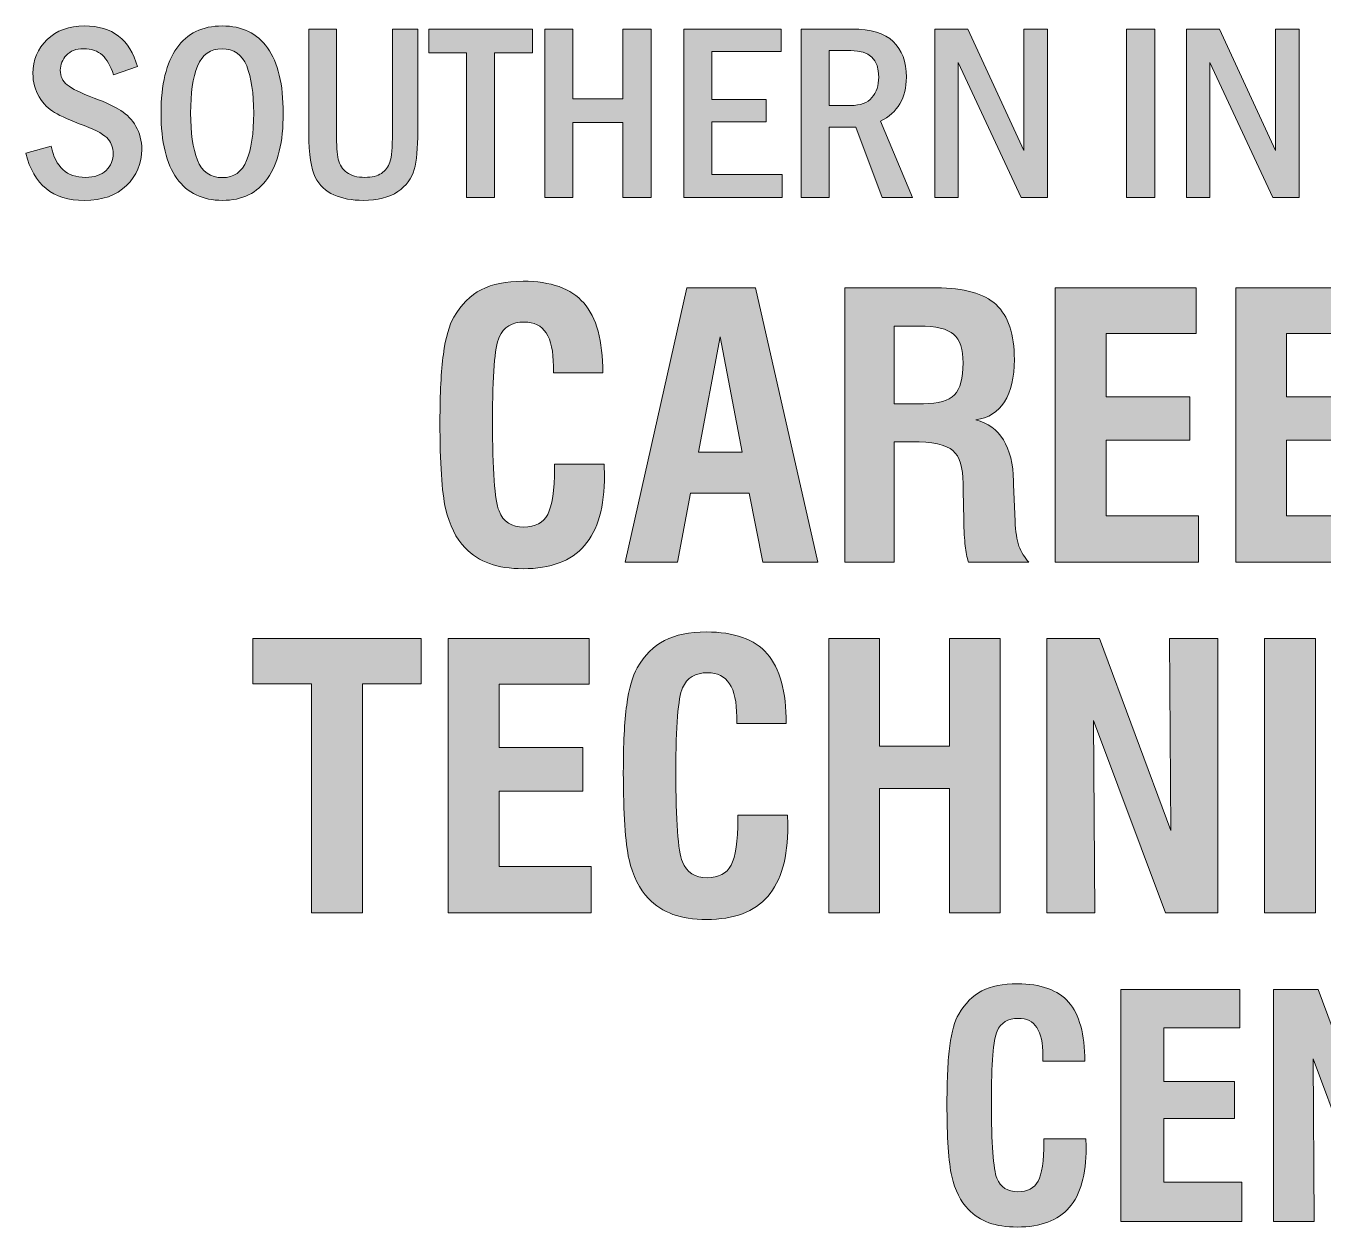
# Model space of a CAD drawing. Header units: inches. Extents: x 3.2 to 11.56, y 2.27 to 7.27.
# Drawn here: x 3.204 to 7.056, y 2.645 to 6.212 of the extents above; entities that cross this region are included whole.
import ezdxf

# ---------------------------------------------------------------- set-up
doc = ezdxf.new("R2010")
doc.units = ezdxf.units.IN
doc.header["$MEASUREMENT"] = 0
doc.layers.add('Layer 1', color=7, linetype='Continuous')

msp = doc.modelspace()

# ---------------------------------------------------------------- hatches: boundary and pattern name
at = {"layer": 'Layer 1', "true_color": 0x6f7e42}
h = msp.add_hatch(color=67, dxfattribs=at)
h.dxf.hatch_style = 2
edge = h.paths.add_edge_path()
edge.add_spline(control_points=[(3.5354, 6.0913), (3.5354, 6.0913), (3.464, 6.0668), (3.464, 6.0668), (3.4556, 6.0933), (3.4446, 6.1128), (3.4309, 6.1255), (3.4172, 6.1381), (3.3986, 6.1444), (3.3749, 6.1444), (3.3529, 6.1444), (3.336, 6.138), (3.324, 6.1251), (3.3121, 6.1123), (3.3061, 6.0975), (3.3061, 6.0809), (3.3061, 6.0625), (3.3128, 6.0479), (3.3262, 6.037), (3.3397, 6.0261), (3.3665, 6.0131), (3.4067, 5.9979), (3.441, 5.985), (3.4673, 5.9726), (3.4858, 5.9609), (3.5043, 5.9492), (3.5193, 5.9335), (3.5308, 5.9139), (3.5422, 5.8942), (3.548, 5.8714), (3.548, 5.8456), (3.548, 5.8036), (3.533, 5.7678), (3.503, 5.7383), (3.4731, 5.7087), (3.4311, 5.694), (3.3771, 5.694), (3.2839, 5.694), (3.2262, 5.7406), (3.204, 5.8339), (3.204, 5.8339), (3.2787, 5.8547), (3.2787, 5.8547), (3.2918, 5.7932), (3.3258, 5.7624), (3.3808, 5.7624), (3.4077, 5.7624), (3.4281, 5.7693), (3.442, 5.7831), (3.4559, 5.7969), (3.4629, 5.814), (3.4629, 5.8342), (3.4629, 5.8491), (3.4581, 5.8629), (3.4485, 5.8756), (3.4389, 5.8883), (3.4149, 5.9018), (3.3767, 5.9163), (3.3363, 5.9314), (3.3071, 5.9442), (3.2893, 5.9547), (3.2714, 5.9652), (3.2562, 5.9807), (3.2436, 6.0012), (3.231, 6.0217), (3.2247, 6.045), (3.2247, 6.0712), (3.2247, 6.1109), (3.2387, 6.1444), (3.2667, 6.1715), (3.2947, 6.1986), (3.3318, 6.2122), (3.3782, 6.2122), (3.4603, 6.2122), (3.5127, 6.1719), (3.5354, 6.0913)], knot_values=[0, 0, 0, 0, 1, 1, 1, 2, 2, 2, 3, 3, 3, 4, 4, 4, 5, 5, 5, 6, 6, 6, 7, 7, 7, 8, 8, 8, 9, 9, 9, 10, 10, 10, 11, 11, 11, 12, 12, 12, 13, 13, 13, 14, 14, 14, 15, 15, 15, 16, 16, 16, 17, 17, 17, 18, 18, 18, 19, 19, 19, 20, 20, 20, 21, 21, 21, 22, 22, 22, 23, 23, 23, 24, 24, 24, 25, 25, 25, 25], degree=3, periodic=0)
h = msp.add_hatch(color=67, dxfattribs=at)
h.dxf.hatch_style = 2
edge = h.paths.add_edge_path()
edge.add_spline(control_points=[(3.9681, 5.9532), (3.9681, 5.8678), (3.9527, 5.8032), (3.9219, 5.7595), (3.8911, 5.7158), (3.8463, 5.694), (3.7876, 5.694), (3.7287, 5.694), (3.6836, 5.7158), (3.6523, 5.7593), (3.621, 5.8029), (3.6053, 5.8675), (3.6053, 5.9532), (3.6053, 6.0382), (3.6208, 6.1026), (3.6519, 6.1464), (3.683, 6.1902), (3.7281, 6.2122), (3.7873, 6.2122), (3.8457, 6.2122), (3.8905, 6.1904), (3.9215, 6.1468), (3.9526, 6.1032), (3.9681, 6.0387), (3.9681, 5.9532)], knot_values=[0, 0, 0, 0, 1, 1, 1, 2, 2, 2, 3, 3, 3, 4, 4, 4, 5, 5, 5, 6, 6, 6, 7, 7, 7, 8, 8, 8, 8], degree=3, periodic=0)
edge = h.paths.add_edge_path()
edge.add_spline(control_points=[(3.8805, 5.9531), (3.8805, 6.0124), (3.8735, 6.0592), (3.8596, 6.0933), (3.8456, 6.1274), (3.8213, 6.1444), (3.7865, 6.1444), (3.7518, 6.1444), (3.7275, 6.1273), (3.7137, 6.0931), (3.6999, 6.0589), (3.693, 6.0122), (3.693, 5.9531), (3.693, 5.8949), (3.6997, 5.8485), (3.7133, 5.8138), (3.7269, 5.7791), (3.7516, 5.7617), (3.7876, 5.7617), (3.8214, 5.7617), (3.8453, 5.7785), (3.8594, 5.8121), (3.8734, 5.8457), (3.8805, 5.8927), (3.8805, 5.9531)], knot_values=[0, 0, 0, 0, 1, 1, 1, 2, 2, 2, 3, 3, 3, 4, 4, 4, 5, 5, 5, 6, 6, 6, 7, 7, 7, 8, 8, 8, 8], degree=3, periodic=0)
h = msp.add_hatch(color=67, dxfattribs=at)
h.dxf.hatch_style = 2
edge = h.paths.add_edge_path()
edge.add_spline(control_points=[(4.0443, 6.203), (4.0443, 6.203), (4.1261, 6.203), (4.1261, 6.203), (4.1261, 6.203), (4.1261, 5.8928), (4.1261, 5.8928), (4.1261, 5.8581), (4.1279, 5.8326), (4.1316, 5.8161), (4.1353, 5.7996), (4.1438, 5.7866), (4.1569, 5.7769), (4.1701, 5.7673), (4.188, 5.7624), (4.2104, 5.7624), (4.2316, 5.7624), (4.2481, 5.7664), (4.26, 5.7743), (4.2718, 5.7823), (4.2802, 5.7935), (4.2851, 5.808), (4.29, 5.8226), (4.2925, 5.8513), (4.2925, 5.8943), (4.2925, 5.8943), (4.2925, 6.203), (4.2925, 6.203), (4.2925, 6.203), (4.3676, 6.203), (4.3676, 6.203), (4.3676, 6.203), (4.3676, 5.8983), (4.3676, 5.8983), (4.3676, 5.8495), (4.3641, 5.8119), (4.357, 5.7855), (4.35, 5.7591), (4.3337, 5.7373), (4.3082, 5.72), (4.2827, 5.7026), (4.2485, 5.694), (4.2056, 5.694), (4.1723, 5.694), (4.1434, 5.6994), (4.1188, 5.7103), (4.0943, 5.7211), (4.0758, 5.7387), (4.0632, 5.763), (4.0506, 5.7873), (4.0443, 5.8306), (4.0443, 5.8928), (4.0443, 5.8928), (4.0443, 6.203), (4.0443, 6.203)], knot_values=[0, 0, 0, 0, 1, 1, 1, 2, 2, 2, 3, 3, 3, 4, 4, 4, 5, 5, 5, 6, 6, 6, 7, 7, 7, 8, 8, 8, 9, 9, 9, 10, 10, 10, 11, 11, 11, 12, 12, 12, 13, 13, 13, 14, 14, 14, 15, 15, 15, 16, 16, 16, 17, 17, 17, 18, 18, 18, 18], degree=3, periodic=0)
h = msp.add_hatch(color=67, dxfattribs=at)
h.dxf.hatch_style = 2
h.paths.add_polyline_path([(4.4001, 6.203), (4.7086, 6.203), (4.7086, 6.1327), (4.5958, 6.1327), (4.5958, 5.7031), (4.5122, 5.7031), (4.5122, 6.1327), (4.4001, 6.1327)])
h = msp.add_hatch(color=67, dxfattribs=at)
h.dxf.hatch_style = 2
h.paths.add_polyline_path([(4.7448, 6.203), (4.8284, 6.203), (4.8284, 5.9957), (4.9771, 5.9957), (4.9771, 6.203), (5.0607, 6.203), (5.0607, 5.7031), (4.9771, 5.7031), (4.9771, 5.9258), (4.8284, 5.9258), (4.8284, 5.7031), (4.7448, 5.7031)])
h = msp.add_hatch(color=67, dxfattribs=at)
h.dxf.hatch_style = 2
h.paths.add_polyline_path([(5.1576, 6.203), (5.4468, 6.203), (5.4468, 6.1367), (5.2412, 6.1367), (5.2412, 5.9939), (5.4024, 5.9939), (5.4024, 5.9272), (5.2412, 5.9272), (5.2412, 5.7709), (5.4502, 5.7709), (5.4502, 5.7031), (5.1576, 5.7031)])
h = msp.add_hatch(color=67, dxfattribs=at)
h.dxf.hatch_style = 2
edge = h.paths.add_edge_path()
edge.add_spline(control_points=[(5.506, 6.203), (5.506, 6.203), (5.658, 6.203), (5.658, 6.203), (5.713, 6.203), (5.7536, 6.1907), (5.7797, 6.166), (5.8058, 6.1413), (5.8189, 6.106), (5.8189, 6.0598), (5.8189, 5.9983), (5.7931, 5.9547), (5.7416, 5.9291), (5.7416, 5.9291), (5.8374, 5.7031), (5.8374, 5.7031), (5.8374, 5.7031), (5.7467, 5.7031), (5.7467, 5.7031), (5.7467, 5.7031), (5.6683, 5.9119), (5.6683, 5.9119), (5.6683, 5.9119), (5.5896, 5.9119), (5.5896, 5.9119), (5.5896, 5.9119), (5.5896, 5.7031), (5.5896, 5.7031), (5.5896, 5.7031), (5.506, 5.7031), (5.506, 5.7031), (5.506, 5.7031), (5.506, 6.203), (5.506, 6.203)], knot_values=[0, 0, 0, 0, 1, 1, 1, 2, 2, 2, 3, 3, 3, 4, 4, 4, 5, 5, 5, 6, 6, 6, 7, 7, 7, 8, 8, 8, 9, 9, 9, 10, 10, 10, 11, 11, 11, 11], degree=3, periodic=0)
edge = h.paths.add_edge_path()
edge.add_spline(control_points=[(5.5896, 6.1389), (5.5896, 6.1389), (5.5896, 5.9759), (5.5896, 5.9759), (5.5896, 5.9759), (5.6536, 5.9759), (5.6536, 5.9759), (5.6822, 5.9759), (5.7032, 5.9838), (5.7166, 5.9994), (5.7301, 6.015), (5.7368, 6.0354), (5.7368, 6.0605), (5.7368, 6.1128), (5.7093, 6.1389), (5.6543, 6.1389), (5.6543, 6.1389), (5.5896, 6.1389), (5.5896, 6.1389)], knot_values=[0, 0, 0, 0, 1, 1, 1, 2, 2, 2, 3, 3, 3, 4, 4, 4, 5, 5, 5, 6, 6, 6, 6], degree=3, periodic=0)
h = msp.add_hatch(color=67, dxfattribs=at)
h.dxf.hatch_style = 2
h.paths.add_polyline_path([(5.9032, 6.203), (6.0017, 6.203), (6.1677, 5.8426), (6.1677, 6.203), (6.2376, 6.203), (6.2376, 5.7031), (6.1595, 5.7031), (5.9731, 6.1034), (5.9731, 5.7031), (5.9032, 5.7031)])
h = msp.add_hatch(color=67, dxfattribs=at)
h.dxf.hatch_style = 2
h.paths.add_polyline_path([(6.4728, 6.203), (6.5564, 6.203), (6.5564, 5.7031), (6.4728, 5.7031)])
h = msp.add_hatch(color=67, dxfattribs=at)
h.dxf.hatch_style = 2
h.paths.add_polyline_path([(6.6507, 6.203), (6.7492, 6.203), (6.9152, 5.8426), (6.9152, 6.203), (6.9851, 6.203), (6.9851, 5.7031), (6.907, 5.7031), (6.7206, 6.1034), (6.7206, 5.7031), (6.6507, 5.7031)])
at = {"layer": 'Layer 1', "true_color": 0x335778}
h = msp.add_hatch(color=157, dxfattribs=at)
h.dxf.hatch_style = 2
edge = h.paths.add_edge_path()
edge.add_spline(control_points=[(4.7737, 4.9102), (4.7737, 4.9102), (4.9213, 4.9102), (4.9213, 4.9102), (4.9213, 4.9066), (4.9215, 4.9014), (4.9218, 4.8946), (4.9222, 4.8877), (4.9224, 4.8823), (4.9224, 4.8784), (4.9224, 4.7843), (4.9025, 4.7144), (4.8629, 4.6687), (4.8232, 4.623), (4.7624, 4.6002), (4.6806, 4.6002), (4.6418, 4.6002), (4.6085, 4.6052), (4.5807, 4.6153), (4.5528, 4.6253), (4.5288, 4.6409), (4.5087, 4.6621), (4.4812, 4.6903), (4.4618, 4.7291), (4.4505, 4.7785), (4.4392, 4.8278), (4.4336, 4.9139), (4.4336, 5.0366), (4.4336, 5.1205), (4.437, 5.1873), (4.4437, 5.2368), (4.4504, 5.2863), (4.4608, 5.3233), (4.4749, 5.3476), (4.4967, 5.385), (4.5239, 5.4121), (4.5563, 5.4288), (4.5888, 5.4456), (4.6302, 5.454), (4.6806, 5.454), (4.7632, 5.454), (4.8232, 5.4324), (4.8608, 5.3894), (4.8983, 5.3464), (4.9173, 5.2773), (4.9176, 5.1821), (4.9176, 5.1821), (4.7706, 5.1821), (4.7706, 5.1821), (4.7706, 5.1821), (4.7706, 5.2016), (4.7706, 5.2016), (4.7706, 5.2457), (4.7634, 5.2786), (4.7491, 5.3003), (4.7349, 5.322), (4.7131, 5.3328), (4.6838, 5.3328), (4.6475, 5.3328), (4.6227, 5.3178), (4.6095, 5.2879), (4.5963, 5.2579), (4.5897, 5.175), (4.5897, 5.0392), (4.5897, 4.8925), (4.5961, 4.8033), (4.609, 4.7716), (4.6218, 4.7398), (4.6464, 4.724), (4.6828, 4.724), (4.7166, 4.724), (4.7402, 4.7364), (4.7536, 4.7613), (4.767, 4.7861), (4.7737, 4.8321), (4.7737, 4.8991), (4.7737, 4.8991), (4.7737, 4.9102), (4.7737, 4.9102)], knot_values=[0, 0, 0, 0, 1, 1, 1, 2, 2, 2, 3, 3, 3, 4, 4, 4, 5, 5, 5, 6, 6, 6, 7, 7, 7, 8, 8, 8, 9, 9, 9, 10, 10, 10, 11, 11, 11, 12, 12, 12, 13, 13, 13, 14, 14, 14, 15, 15, 15, 16, 16, 16, 17, 17, 17, 18, 18, 18, 19, 19, 19, 20, 20, 20, 21, 21, 21, 22, 22, 22, 23, 23, 23, 24, 24, 24, 25, 25, 25, 26, 26, 26, 26], degree=3, periodic=0)
h = msp.add_hatch(color=157, dxfattribs=at)
h.dxf.hatch_style = 2
h.paths.add_polyline_path([(4.9837, 4.6198), (5.1673, 5.4344), (5.3709, 5.4344), (5.5561, 4.6198), (5.3926, 4.6198), (5.3524, 4.8245), (5.1779, 4.8245), (5.1387, 4.6198)])
h.paths.add_polyline_path([(5.2017, 4.9467), (5.3307, 4.9467), (5.2657, 5.2884)])
h = msp.add_hatch(color=157, dxfattribs=at)
h.dxf.hatch_style = 2
edge = h.paths.add_edge_path()
edge.add_spline(control_points=[(5.636, 4.6198), (5.636, 4.6198), (5.636, 5.4344), (5.636, 5.4344), (5.636, 5.4344), (5.9079, 5.4344), (5.9079, 5.4344), (5.99, 5.4344), (6.0492, 5.4177), (6.0853, 5.3844), (6.1215, 5.3511), (6.1395, 5.2967), (6.1395, 5.2212), (6.1395, 5.1683), (6.1298, 5.1266), (6.1104, 5.0961), (6.0911, 5.0656), (6.0625, 5.0477), (6.0248, 5.0424), (6.0967, 5.0234), (6.1343, 4.9625), (6.1374, 4.8599), (6.1374, 4.8553), (6.1374, 4.8518), (6.1374, 4.8493), (6.1374, 4.8493), (6.1417, 4.7414), (6.1417, 4.7414), (6.1431, 4.7107), (6.1469, 4.6862), (6.1533, 4.6676), (6.1596, 4.6491), (6.1695, 4.6332), (6.1829, 4.6198), (6.1829, 4.6198), (6.0031, 4.6198), (6.0031, 4.6198), (5.9988, 4.6335), (5.9957, 4.6497), (5.9935, 4.6682), (5.9914, 4.6867), (5.99, 4.7129), (5.9893, 4.7467), (5.9893, 4.7467), (5.9872, 4.8319), (5.9872, 4.8319), (5.9872, 4.8319), (5.9872, 4.8536), (5.9872, 4.8536), (5.9872, 4.9008), (5.9771, 4.9333), (5.957, 4.9509), (5.9369, 4.9685), (5.896, 4.9773), (5.8343, 4.9773), (5.8343, 4.9773), (5.7825, 4.9773), (5.7825, 4.9773), (5.7825, 4.9773), (5.7825, 4.6198), (5.7825, 4.6198), (5.7825, 4.6198), (5.636, 4.6198), (5.636, 4.6198)], knot_values=[0, 0, 0, 0, 1, 1, 1, 2, 2, 2, 3, 3, 3, 4, 4, 4, 5, 5, 5, 6, 6, 6, 7, 7, 7, 8, 8, 8, 9, 9, 9, 10, 10, 10, 11, 11, 11, 12, 12, 12, 13, 13, 13, 14, 14, 14, 15, 15, 15, 16, 16, 16, 17, 17, 17, 18, 18, 18, 19, 19, 19, 20, 20, 20, 21, 21, 21, 21], degree=3, periodic=0)
edge = h.paths.add_edge_path()
edge.add_spline(control_points=[(5.7825, 5.09), (5.7825, 5.09), (5.8698, 5.09), (5.8698, 5.09), (5.9138, 5.09), (5.9444, 5.0988), (5.9615, 5.1165), (5.9786, 5.1341), (5.9872, 5.1657), (5.9872, 5.2112), (5.9872, 5.2517), (5.9779, 5.2801), (5.9592, 5.2963), (5.9405, 5.3125), (5.9064, 5.3207), (5.8571, 5.3207), (5.8571, 5.3207), (5.7825, 5.3207), (5.7825, 5.3207), (5.7825, 5.3207), (5.7825, 5.09), (5.7825, 5.09)], knot_values=[0, 0, 0, 0, 1, 1, 1, 2, 2, 2, 3, 3, 3, 4, 4, 4, 5, 5, 5, 6, 6, 6, 7, 7, 7, 7], degree=3, periodic=0)
h = msp.add_hatch(color=157, dxfattribs=at)
h.dxf.hatch_style = 2
h.paths.add_polyline_path([(6.2612, 4.6198), (6.2612, 5.4344), (6.6796, 5.4344), (6.6796, 5.299), (6.412, 5.299), (6.412, 5.1106), (6.6611, 5.1106), (6.6611, 4.9816), (6.412, 4.9816), (6.412, 4.7573), (6.686, 4.7573), (6.686, 4.6198)])
h = msp.add_hatch(color=157, dxfattribs=at)
h.dxf.hatch_style = 2
h.paths.add_polyline_path([(6.7976, 4.6198), (6.7976, 5.4344), (7.216, 5.4344), (7.216, 5.299), (6.9483, 5.299), (6.9483, 5.1106), (7.1975, 5.1106), (7.1975, 4.9816), (6.9483, 4.9816), (6.9483, 4.7573), (7.2223, 4.7573), (7.2223, 4.6198)])
h = msp.add_hatch(color=157, dxfattribs=at)
h.dxf.hatch_style = 2
h.paths.add_polyline_path([(4.052, 3.5781), (4.052, 4.2584), (3.8774, 4.2584), (3.8774, 4.3927), (4.3783, 4.3927), (4.3783, 4.2584), (4.2038, 4.2584), (4.2038, 3.5781)])
h = msp.add_hatch(color=157, dxfattribs=at)
h.dxf.hatch_style = 2
h.paths.add_polyline_path([(4.4582, 3.5781), (4.4582, 4.3927), (4.8766, 4.3927), (4.8766, 4.2573), (4.609, 4.2573), (4.609, 4.069), (4.8581, 4.069), (4.8581, 3.9399), (4.609, 3.9399), (4.609, 3.7156), (4.883, 3.7156), (4.883, 3.5781)])
h = msp.add_hatch(color=157, dxfattribs=at)
h.dxf.hatch_style = 2
edge = h.paths.add_edge_path()
edge.add_spline(control_points=[(5.3183, 3.8685), (5.3183, 3.8685), (5.4659, 3.8685), (5.4659, 3.8685), (5.4659, 3.865), (5.4661, 3.8598), (5.4664, 3.8529), (5.4668, 3.846), (5.467, 3.8406), (5.467, 3.8368), (5.467, 3.7426), (5.4471, 3.6727), (5.4074, 3.627), (5.3678, 3.5814), (5.307, 3.5585), (5.2252, 3.5585), (5.1864, 3.5585), (5.1531, 3.5636), (5.1252, 3.5736), (5.0974, 3.5837), (5.0734, 3.5993), (5.0533, 3.6204), (5.0258, 3.6486), (5.0064, 3.6874), (4.9951, 3.7368), (4.9838, 3.7862), (4.9782, 3.8722), (4.9782, 3.9949), (4.9782, 4.0789), (4.9815, 4.1456), (4.9882, 4.1951), (4.9949, 4.2447), (5.0053, 4.2816), (5.0194, 4.306), (5.0413, 4.3433), (5.0685, 4.3704), (5.1009, 4.3872), (5.1333, 4.4039), (5.1748, 4.4123), (5.2252, 4.4123), (5.3077, 4.4123), (5.3678, 4.3908), (5.4053, 4.3478), (5.4429, 4.3047), (5.4618, 4.2356), (5.4622, 4.1404), (5.4622, 4.1404), (5.3151, 4.1404), (5.3151, 4.1404), (5.3151, 4.1404), (5.3151, 4.16), (5.3151, 4.16), (5.3151, 4.204), (5.308, 4.2369), (5.2937, 4.2586), (5.2794, 4.2803), (5.2577, 4.2912), (5.2284, 4.2912), (5.1921, 4.2912), (5.1673, 4.2762), (5.1541, 4.2462), (5.1408, 4.2162), (5.1342, 4.1333), (5.1342, 3.9976), (5.1342, 3.8509), (5.1407, 3.7617), (5.1535, 3.7299), (5.1664, 3.6982), (5.191, 3.6823), (5.2273, 3.6823), (5.2612, 3.6823), (5.2848, 3.6947), (5.2982, 3.7196), (5.3116, 3.7445), (5.3183, 3.7904), (5.3183, 3.8574), (5.3183, 3.8574), (5.3183, 3.8685), (5.3183, 3.8685)], knot_values=[0, 0, 0, 0, 1, 1, 1, 2, 2, 2, 3, 3, 3, 4, 4, 4, 5, 5, 5, 6, 6, 6, 7, 7, 7, 8, 8, 8, 9, 9, 9, 10, 10, 10, 11, 11, 11, 12, 12, 12, 13, 13, 13, 14, 14, 14, 15, 15, 15, 16, 16, 16, 17, 17, 17, 18, 18, 18, 19, 19, 19, 20, 20, 20, 21, 21, 21, 22, 22, 22, 23, 23, 23, 24, 24, 24, 25, 25, 25, 26, 26, 26, 26], degree=3, periodic=0)
h = msp.add_hatch(color=157, dxfattribs=at)
h.dxf.hatch_style = 2
h.paths.add_polyline_path([(5.5881, 3.5781), (5.5881, 4.3927), (5.7388, 4.3927), (5.7388, 4.0732), (5.9467, 4.0732), (5.9467, 4.3927), (6.0975, 4.3927), (6.0975, 3.5781), (5.9467, 3.5781), (5.9467, 3.9473), (5.7388, 3.9473), (5.7388, 3.5781)])
h = msp.add_hatch(color=157, dxfattribs=at)
h.dxf.hatch_style = 2
h.paths.add_polyline_path([(6.2361, 3.5781), (6.2361, 4.3927), (6.3921, 4.3927), (6.6042, 3.823), (6.6, 4.3927), (6.7434, 4.3927), (6.7434, 3.5781), (6.5884, 3.5781), (6.3747, 4.1489), (6.3789, 3.5781)])
h = msp.add_hatch(color=157, dxfattribs=at)
h.dxf.hatch_style = 2
h.paths.add_polyline_path([(6.882, 3.5781), (6.882, 4.3927), (7.0338, 4.3927), (7.0338, 3.5781)])
h = msp.add_hatch(color=157, dxfattribs=at)
h.dxf.hatch_style = 2
edge = h.paths.add_edge_path()
edge.add_spline(control_points=[(6.2272, 2.9072), (6.2272, 2.9072), (6.3521, 2.9072), (6.3521, 2.9072), (6.3521, 2.9042), (6.3522, 2.8998), (6.3525, 2.894), (6.3528, 2.8882), (6.353, 2.8836), (6.353, 2.8803), (6.353, 2.8007), (6.3362, 2.7415), (6.3026, 2.7029), (6.269, 2.6642), (6.2176, 2.6449), (6.1484, 2.6449), (6.1156, 2.6449), (6.0874, 2.6492), (6.0638, 2.6577), (6.0402, 2.6662), (6.02, 2.6794), (6.0029, 2.6973), (5.9797, 2.7212), (5.9633, 2.754), (5.9537, 2.7957), (5.9442, 2.8375), (5.9394, 2.9103), (5.9394, 3.0142), (5.9394, 3.0852), (5.9422, 3.1417), (5.9479, 3.1836), (5.9536, 3.2255), (5.9624, 3.2568), (5.9743, 3.2774), (5.9928, 3.309), (6.0158, 3.3319), (6.0432, 3.3461), (6.0707, 3.3602), (6.1057, 3.3673), (6.1484, 3.3673), (6.2182, 3.3673), (6.269, 3.3491), (6.3008, 3.3127), (6.3326, 3.2763), (6.3486, 3.2178), (6.3489, 3.1373), (6.3489, 3.1373), (6.2245, 3.1373), (6.2245, 3.1373), (6.2245, 3.1373), (6.2245, 3.1538), (6.2245, 3.1538), (6.2245, 3.1911), (6.2185, 3.219), (6.2064, 3.2373), (6.1943, 3.2557), (6.1759, 3.2648), (6.1511, 3.2648), (6.1204, 3.2648), (6.0994, 3.2521), (6.0882, 3.2268), (6.077, 3.2014), (6.0714, 3.1313), (6.0714, 3.0164), (6.0714, 2.8923), (6.0769, 2.8168), (6.0878, 2.7899), (6.0987, 2.7631), (6.1195, 2.7496), (6.1502, 2.7496), (6.1788, 2.7496), (6.1988, 2.7602), (6.2102, 2.7812), (6.2215, 2.8022), (6.2272, 2.8411), (6.2272, 2.8978), (6.2272, 2.8978), (6.2272, 2.9072), (6.2272, 2.9072)], knot_values=[0, 0, 0, 0, 1, 1, 1, 2, 2, 2, 3, 3, 3, 4, 4, 4, 5, 5, 5, 6, 6, 6, 7, 7, 7, 8, 8, 8, 9, 9, 9, 10, 10, 10, 11, 11, 11, 12, 12, 12, 13, 13, 13, 14, 14, 14, 15, 15, 15, 16, 16, 16, 17, 17, 17, 18, 18, 18, 19, 19, 19, 20, 20, 20, 21, 21, 21, 22, 22, 22, 23, 23, 23, 24, 24, 24, 25, 25, 25, 26, 26, 26, 26], degree=3, periodic=0)
h = msp.add_hatch(color=157, dxfattribs=at)
h.dxf.hatch_style = 2
h.paths.add_polyline_path([(6.4555, 2.6615), (6.4555, 3.3508), (6.8095, 3.3508), (6.8095, 3.2362), (6.583, 3.2362), (6.583, 3.0768), (6.7938, 3.0768), (6.7938, 2.9676), (6.583, 2.9676), (6.583, 2.7778), (6.8149, 2.7778), (6.8149, 2.6615)])
h = msp.add_hatch(color=157, dxfattribs=at)
h.dxf.hatch_style = 2
h.paths.add_polyline_path([(6.9093, 2.6615), (6.9093, 3.3508), (7.0414, 3.3508), (7.2208, 2.8687), (7.2173, 3.3508), (7.3386, 3.3508), (7.3386, 2.6615), (7.2074, 2.6615), (7.0266, 3.1444), (7.0302, 2.6615)])

# ---------------------------------------------------------------- linework, layer by layer
at = {"layer": 'Layer 1', "lineweight": 0}
for points in [[(4.4001, 6.203), (4.7086, 6.203), (4.7086, 6.1327), (4.5958, 6.1327), (4.5958, 5.7031), (4.5122, 5.7031), (4.5122, 6.1327), (4.4001, 6.1327), (4.4001, 6.203)], [(4.7448, 6.203), (4.8284, 6.203), (4.8284, 5.9957), (4.9771, 5.9957), (4.9771, 6.203), (5.0607, 6.203), (5.0607, 5.7031), (4.9771, 5.7031), (4.9771, 5.9258), (4.8284, 5.9258), (4.8284, 5.7031), (4.7448, 5.7031), (4.7448, 6.203)], [(5.1576, 6.203), (5.4468, 6.203), (5.4468, 6.1367), (5.2412, 6.1367), (5.2412, 5.9939), (5.4024, 5.9939), (5.4024, 5.9272), (5.2412, 5.9272), (5.2412, 5.7709), (5.4502, 5.7709), (5.4502, 5.7031), (5.1576, 5.7031), (5.1576, 6.203)], [(5.9032, 6.203), (6.0017, 6.203), (6.1677, 5.8426), (6.1677, 6.203), (6.2376, 6.203), (6.2376, 5.7031), (6.1595, 5.7031), (5.9731, 6.1034), (5.9731, 5.7031), (5.9032, 5.7031), (5.9032, 6.203)], [(6.4728, 6.203), (6.5564, 6.203), (6.5564, 5.7031), (6.4728, 5.7031), (6.4728, 6.203)], [(6.6507, 6.203), (6.7492, 6.203), (6.9152, 5.8426), (6.9152, 6.203), (6.9851, 6.203), (6.9851, 5.7031), (6.907, 5.7031), (6.7206, 6.1034), (6.7206, 5.7031), (6.6507, 5.7031), (6.6507, 6.203)], [(4.9837, 4.6198), (5.1673, 5.4344), (5.3709, 5.4344), (5.5561, 4.6198), (5.3926, 4.6198), (5.3524, 4.8245), (5.1779, 4.8245), (5.1387, 4.6198), (4.9837, 4.6198)], [(6.2612, 4.6198), (6.2612, 5.4344), (6.6796, 5.4344), (6.6796, 5.299), (6.412, 5.299), (6.412, 5.1106), (6.6611, 5.1106), (6.6611, 4.9816), (6.412, 4.9816), (6.412, 4.7573), (6.686, 4.7573), (6.686, 4.6198), (6.2612, 4.6198)], [(6.7976, 4.6198), (6.7976, 5.4344), (7.216, 5.4344), (7.216, 5.299), (6.9483, 5.299), (6.9483, 5.1106), (7.1975, 5.1106), (7.1975, 4.9816), (6.9483, 4.9816), (6.9483, 4.7573), (7.2223, 4.7573), (7.2223, 4.6198), (6.7976, 4.6198)], [(5.2017, 4.9467), (5.3307, 4.9467), (5.2657, 5.2884), (5.2017, 4.9467)], [(4.052, 3.5781), (4.052, 4.2584), (3.8774, 4.2584), (3.8774, 4.3927), (4.3783, 4.3927), (4.3783, 4.2584), (4.2038, 4.2584), (4.2038, 3.5781), (4.052, 3.5781)], [(4.4582, 3.5781), (4.4582, 4.3927), (4.8766, 4.3927), (4.8766, 4.2573), (4.609, 4.2573), (4.609, 4.069), (4.8581, 4.069), (4.8581, 3.9399), (4.609, 3.9399), (4.609, 3.7156), (4.883, 3.7156), (4.883, 3.5781), (4.4582, 3.5781)], [(5.5881, 3.5781), (5.5881, 4.3927), (5.7388, 4.3927), (5.7388, 4.0732), (5.9467, 4.0732), (5.9467, 4.3927), (6.0975, 4.3927), (6.0975, 3.5781), (5.9467, 3.5781), (5.9467, 3.9473), (5.7388, 3.9473), (5.7388, 3.5781), (5.5881, 3.5781)], [(6.2361, 3.5781), (6.2361, 4.3927), (6.3921, 4.3927), (6.6042, 3.823), (6.6, 4.3927), (6.7434, 4.3927), (6.7434, 3.5781), (6.5884, 3.5781), (6.3747, 4.1489), (6.3789, 3.5781), (6.2361, 3.5781)], [(6.882, 3.5781), (6.882, 4.3927), (7.0338, 4.3927), (7.0338, 3.5781), (6.882, 3.5781)], [(6.4555, 2.6615), (6.4555, 3.3508), (6.8095, 3.3508), (6.8095, 3.2362), (6.583, 3.2362), (6.583, 3.0768), (6.7938, 3.0768), (6.7938, 2.9676), (6.583, 2.9676), (6.583, 2.7778), (6.8149, 2.7778), (6.8149, 2.6615), (6.4555, 2.6615)], [(6.9093, 2.6615), (6.9093, 3.3508), (7.0414, 3.3508), (7.2208, 2.8687), (7.2173, 3.3508), (7.3386, 3.3508), (7.3386, 2.6615), (7.2074, 2.6615), (7.0266, 3.1444), (7.0302, 2.6615), (6.9093, 2.6615)]]:
    msp.add_lwpolyline(points, dxfattribs=at)
for points, knots in [([(3.5354, 6.0913), (3.5354, 6.0913), (3.464, 6.0668), (3.464, 6.0668), (3.4556, 6.0933), (3.4446, 6.1128), (3.4309, 6.1255), (3.4172, 6.1381), (3.3986, 6.1444), (3.3749, 6.1444), (3.3529, 6.1444), (3.336, 6.138), (3.324, 6.1251), (3.3121, 6.1123), (3.3061, 6.0975), (3.3061, 6.0809), (3.3061, 6.0625), (3.3128, 6.0479), (3.3262, 6.037), (3.3397, 6.0261), (3.3665, 6.0131), (3.4067, 5.9979), (3.441, 5.985), (3.4673, 5.9726), (3.4858, 5.9609), (3.5043, 5.9492), (3.5193, 5.9335), (3.5308, 5.9139), (3.5422, 5.8942), (3.548, 5.8714), (3.548, 5.8456), (3.548, 5.8036), (3.533, 5.7678), (3.503, 5.7383), (3.4731, 5.7087), (3.4311, 5.694), (3.3771, 5.694), (3.2839, 5.694), (3.2262, 5.7406), (3.204, 5.8339), (3.204, 5.8339), (3.2787, 5.8547), (3.2787, 5.8547), (3.2918, 5.7932), (3.3258, 5.7624), (3.3808, 5.7624), (3.4077, 5.7624), (3.4281, 5.7693), (3.442, 5.7831), (3.4559, 5.7969), (3.4629, 5.814), (3.4629, 5.8342), (3.4629, 5.8491), (3.4581, 5.8629), (3.4485, 5.8756), (3.4389, 5.8883), (3.4149, 5.9018), (3.3767, 5.9163), (3.3363, 5.9314), (3.3071, 5.9442), (3.2893, 5.9547), (3.2714, 5.9652), (3.2562, 5.9807), (3.2436, 6.0012), (3.231, 6.0217), (3.2247, 6.045), (3.2247, 6.0712), (3.2247, 6.1109), (3.2387, 6.1444), (3.2667, 6.1715), (3.2947, 6.1986), (3.3318, 6.2122), (3.3782, 6.2122), (3.4603, 6.2122), (3.5127, 6.1719), (3.5354, 6.0913)], [0, 0, 0, 0, 1, 1, 1, 2, 2, 2, 3, 3, 3, 4, 4, 4, 5, 5, 5, 6, 6, 6, 7, 7, 7, 8, 8, 8, 9, 9, 9, 10, 10, 10, 11, 11, 11, 12, 12, 12, 13, 13, 13, 14, 14, 14, 15, 15, 15, 16, 16, 16, 17, 17, 17, 18, 18, 18, 19, 19, 19, 20, 20, 20, 21, 21, 21, 22, 22, 22, 23, 23, 23, 24, 24, 24, 25, 25, 25, 25]), ([(3.9681, 5.9532), (3.9681, 5.8678), (3.9527, 5.8032), (3.9219, 5.7595), (3.8911, 5.7158), (3.8463, 5.694), (3.7876, 5.694), (3.7287, 5.694), (3.6836, 5.7158), (3.6523, 5.7593), (3.621, 5.8029), (3.6053, 5.8675), (3.6053, 5.9532), (3.6053, 6.0382), (3.6208, 6.1026), (3.6519, 6.1464), (3.683, 6.1902), (3.7281, 6.2122), (3.7873, 6.2122), (3.8457, 6.2122), (3.8905, 6.1904), (3.9215, 6.1468), (3.9526, 6.1032), (3.9681, 6.0387), (3.9681, 5.9532)], [0, 0, 0, 0, 1, 1, 1, 2, 2, 2, 3, 3, 3, 4, 4, 4, 5, 5, 5, 6, 6, 6, 7, 7, 7, 8, 8, 8, 8]), ([(4.0443, 6.203), (4.0443, 6.203), (4.1261, 6.203), (4.1261, 6.203), (4.1261, 6.203), (4.1261, 5.8928), (4.1261, 5.8928), (4.1261, 5.8581), (4.1279, 5.8326), (4.1316, 5.8161), (4.1353, 5.7996), (4.1438, 5.7866), (4.1569, 5.7769), (4.1701, 5.7673), (4.188, 5.7624), (4.2104, 5.7624), (4.2316, 5.7624), (4.2481, 5.7664), (4.26, 5.7743), (4.2718, 5.7823), (4.2802, 5.7935), (4.2851, 5.808), (4.29, 5.8226), (4.2925, 5.8513), (4.2925, 5.8943), (4.2925, 5.8943), (4.2925, 6.203), (4.2925, 6.203), (4.2925, 6.203), (4.3676, 6.203), (4.3676, 6.203), (4.3676, 6.203), (4.3676, 5.8983), (4.3676, 5.8983), (4.3676, 5.8495), (4.3641, 5.8119), (4.357, 5.7855), (4.35, 5.7591), (4.3337, 5.7373), (4.3082, 5.72), (4.2827, 5.7026), (4.2485, 5.694), (4.2056, 5.694), (4.1723, 5.694), (4.1434, 5.6994), (4.1188, 5.7103), (4.0943, 5.7211), (4.0758, 5.7387), (4.0632, 5.763), (4.0506, 5.7873), (4.0443, 5.8306), (4.0443, 5.8928), (4.0443, 5.8928), (4.0443, 6.203), (4.0443, 6.203)], [0, 0, 0, 0, 1, 1, 1, 2, 2, 2, 3, 3, 3, 4, 4, 4, 5, 5, 5, 6, 6, 6, 7, 7, 7, 8, 8, 8, 9, 9, 9, 10, 10, 10, 11, 11, 11, 12, 12, 12, 13, 13, 13, 14, 14, 14, 15, 15, 15, 16, 16, 16, 17, 17, 17, 18, 18, 18, 18]), ([(5.506, 6.203), (5.506, 6.203), (5.658, 6.203), (5.658, 6.203), (5.713, 6.203), (5.7536, 6.1907), (5.7797, 6.166), (5.8058, 6.1413), (5.8189, 6.106), (5.8189, 6.0598), (5.8189, 5.9983), (5.7931, 5.9547), (5.7416, 5.9291), (5.7416, 5.9291), (5.8374, 5.7031), (5.8374, 5.7031), (5.8374, 5.7031), (5.7467, 5.7031), (5.7467, 5.7031), (5.7467, 5.7031), (5.6683, 5.9119), (5.6683, 5.9119), (5.6683, 5.9119), (5.5896, 5.9119), (5.5896, 5.9119), (5.5896, 5.9119), (5.5896, 5.7031), (5.5896, 5.7031), (5.5896, 5.7031), (5.506, 5.7031), (5.506, 5.7031), (5.506, 5.7031), (5.506, 6.203), (5.506, 6.203)], [0, 0, 0, 0, 1, 1, 1, 2, 2, 2, 3, 3, 3, 4, 4, 4, 5, 5, 5, 6, 6, 6, 7, 7, 7, 8, 8, 8, 9, 9, 9, 10, 10, 10, 11, 11, 11, 11]), ([(3.8805, 5.9531), (3.8805, 6.0124), (3.8735, 6.0592), (3.8596, 6.0933), (3.8456, 6.1274), (3.8213, 6.1444), (3.7865, 6.1444), (3.7518, 6.1444), (3.7275, 6.1273), (3.7137, 6.0931), (3.6999, 6.0589), (3.693, 6.0122), (3.693, 5.9531), (3.693, 5.8949), (3.6997, 5.8485), (3.7133, 5.8138), (3.7269, 5.7791), (3.7516, 5.7617), (3.7876, 5.7617), (3.8214, 5.7617), (3.8453, 5.7785), (3.8594, 5.8121), (3.8734, 5.8457), (3.8805, 5.8927), (3.8805, 5.9531)], [0, 0, 0, 0, 1, 1, 1, 2, 2, 2, 3, 3, 3, 4, 4, 4, 5, 5, 5, 6, 6, 6, 7, 7, 7, 8, 8, 8, 8]), ([(5.5896, 6.1389), (5.5896, 6.1389), (5.5896, 5.9759), (5.5896, 5.9759), (5.5896, 5.9759), (5.6536, 5.9759), (5.6536, 5.9759), (5.6822, 5.9759), (5.7032, 5.9838), (5.7166, 5.9994), (5.7301, 6.015), (5.7368, 6.0354), (5.7368, 6.0605), (5.7368, 6.1128), (5.7093, 6.1389), (5.6543, 6.1389), (5.6543, 6.1389), (5.5896, 6.1389), (5.5896, 6.1389)], [0, 0, 0, 0, 1, 1, 1, 2, 2, 2, 3, 3, 3, 4, 4, 4, 5, 5, 5, 6, 6, 6, 6]), ([(4.7737, 4.9102), (4.7737, 4.9102), (4.9213, 4.9102), (4.9213, 4.9102), (4.9213, 4.9066), (4.9215, 4.9014), (4.9218, 4.8946), (4.9222, 4.8877), (4.9224, 4.8823), (4.9224, 4.8784), (4.9224, 4.7843), (4.9025, 4.7144), (4.8629, 4.6687), (4.8232, 4.623), (4.7624, 4.6002), (4.6806, 4.6002), (4.6418, 4.6002), (4.6085, 4.6052), (4.5807, 4.6153), (4.5528, 4.6253), (4.5288, 4.6409), (4.5087, 4.6621), (4.4812, 4.6903), (4.4618, 4.7291), (4.4505, 4.7785), (4.4392, 4.8278), (4.4336, 4.9139), (4.4336, 5.0366), (4.4336, 5.1205), (4.437, 5.1873), (4.4437, 5.2368), (4.4504, 5.2863), (4.4608, 5.3233), (4.4749, 5.3476), (4.4967, 5.385), (4.5239, 5.4121), (4.5563, 5.4288), (4.5888, 5.4456), (4.6302, 5.454), (4.6806, 5.454), (4.7632, 5.454), (4.8232, 5.4324), (4.8608, 5.3894), (4.8983, 5.3464), (4.9173, 5.2773), (4.9176, 5.1821), (4.9176, 5.1821), (4.7706, 5.1821), (4.7706, 5.1821), (4.7706, 5.1821), (4.7706, 5.2016), (4.7706, 5.2016), (4.7706, 5.2457), (4.7634, 5.2786), (4.7491, 5.3003), (4.7349, 5.322), (4.7131, 5.3328), (4.6838, 5.3328), (4.6475, 5.3328), (4.6227, 5.3178), (4.6095, 5.2879), (4.5963, 5.2579), (4.5897, 5.175), (4.5897, 5.0392), (4.5897, 4.8925), (4.5961, 4.8033), (4.609, 4.7716), (4.6218, 4.7398), (4.6464, 4.724), (4.6828, 4.724), (4.7166, 4.724), (4.7402, 4.7364), (4.7536, 4.7613), (4.767, 4.7861), (4.7737, 4.8321), (4.7737, 4.8991), (4.7737, 4.8991), (4.7737, 4.9102), (4.7737, 4.9102)], [0, 0, 0, 0, 1, 1, 1, 2, 2, 2, 3, 3, 3, 4, 4, 4, 5, 5, 5, 6, 6, 6, 7, 7, 7, 8, 8, 8, 9, 9, 9, 10, 10, 10, 11, 11, 11, 12, 12, 12, 13, 13, 13, 14, 14, 14, 15, 15, 15, 16, 16, 16, 17, 17, 17, 18, 18, 18, 19, 19, 19, 20, 20, 20, 21, 21, 21, 22, 22, 22, 23, 23, 23, 24, 24, 24, 25, 25, 25, 26, 26, 26, 26]), ([(5.636, 4.6198), (5.636, 4.6198), (5.636, 5.4344), (5.636, 5.4344), (5.636, 5.4344), (5.9079, 5.4344), (5.9079, 5.4344), (5.99, 5.4344), (6.0492, 5.4177), (6.0853, 5.3844), (6.1215, 5.3511), (6.1395, 5.2967), (6.1395, 5.2212), (6.1395, 5.1683), (6.1298, 5.1266), (6.1104, 5.0961), (6.0911, 5.0656), (6.0625, 5.0477), (6.0248, 5.0424), (6.0967, 5.0234), (6.1343, 4.9625), (6.1374, 4.8599), (6.1374, 4.8553), (6.1374, 4.8518), (6.1374, 4.8493), (6.1374, 4.8493), (6.1417, 4.7414), (6.1417, 4.7414), (6.1431, 4.7107), (6.1469, 4.6862), (6.1533, 4.6676), (6.1596, 4.6491), (6.1695, 4.6332), (6.1829, 4.6198), (6.1829, 4.6198), (6.0031, 4.6198), (6.0031, 4.6198), (5.9988, 4.6335), (5.9957, 4.6497), (5.9935, 4.6682), (5.9914, 4.6867), (5.99, 4.7129), (5.9893, 4.7467), (5.9893, 4.7467), (5.9872, 4.8319), (5.9872, 4.8319), (5.9872, 4.8319), (5.9872, 4.8536), (5.9872, 4.8536), (5.9872, 4.9008), (5.9771, 4.9333), (5.957, 4.9509), (5.9369, 4.9685), (5.896, 4.9773), (5.8343, 4.9773), (5.8343, 4.9773), (5.7825, 4.9773), (5.7825, 4.9773), (5.7825, 4.9773), (5.7825, 4.6198), (5.7825, 4.6198), (5.7825, 4.6198), (5.636, 4.6198), (5.636, 4.6198)], [0, 0, 0, 0, 1, 1, 1, 2, 2, 2, 3, 3, 3, 4, 4, 4, 5, 5, 5, 6, 6, 6, 7, 7, 7, 8, 8, 8, 9, 9, 9, 10, 10, 10, 11, 11, 11, 12, 12, 12, 13, 13, 13, 14, 14, 14, 15, 15, 15, 16, 16, 16, 17, 17, 17, 18, 18, 18, 19, 19, 19, 20, 20, 20, 21, 21, 21, 21]), ([(5.7825, 5.09), (5.7825, 5.09), (5.8698, 5.09), (5.8698, 5.09), (5.9138, 5.09), (5.9444, 5.0988), (5.9615, 5.1165), (5.9786, 5.1341), (5.9872, 5.1657), (5.9872, 5.2112), (5.9872, 5.2517), (5.9779, 5.2801), (5.9592, 5.2963), (5.9405, 5.3125), (5.9064, 5.3207), (5.8571, 5.3207), (5.8571, 5.3207), (5.7825, 5.3207), (5.7825, 5.3207), (5.7825, 5.3207), (5.7825, 5.09), (5.7825, 5.09)], [0, 0, 0, 0, 1, 1, 1, 2, 2, 2, 3, 3, 3, 4, 4, 4, 5, 5, 5, 6, 6, 6, 7, 7, 7, 7]), ([(5.3183, 3.8685), (5.3183, 3.8685), (5.4659, 3.8685), (5.4659, 3.8685), (5.4659, 3.865), (5.4661, 3.8598), (5.4664, 3.8529), (5.4668, 3.846), (5.467, 3.8406), (5.467, 3.8368), (5.467, 3.7426), (5.4471, 3.6727), (5.4074, 3.627), (5.3678, 3.5814), (5.307, 3.5585), (5.2252, 3.5585), (5.1864, 3.5585), (5.1531, 3.5636), (5.1252, 3.5736), (5.0974, 3.5837), (5.0734, 3.5993), (5.0533, 3.6204), (5.0258, 3.6486), (5.0064, 3.6874), (4.9951, 3.7368), (4.9838, 3.7862), (4.9782, 3.8722), (4.9782, 3.9949), (4.9782, 4.0789), (4.9815, 4.1456), (4.9882, 4.1951), (4.9949, 4.2447), (5.0053, 4.2816), (5.0194, 4.306), (5.0413, 4.3433), (5.0685, 4.3704), (5.1009, 4.3872), (5.1333, 4.4039), (5.1748, 4.4123), (5.2252, 4.4123), (5.3077, 4.4123), (5.3678, 4.3908), (5.4053, 4.3478), (5.4429, 4.3047), (5.4618, 4.2356), (5.4622, 4.1404), (5.4622, 4.1404), (5.3151, 4.1404), (5.3151, 4.1404), (5.3151, 4.1404), (5.3151, 4.16), (5.3151, 4.16), (5.3151, 4.204), (5.308, 4.2369), (5.2937, 4.2586), (5.2794, 4.2803), (5.2577, 4.2912), (5.2284, 4.2912), (5.1921, 4.2912), (5.1673, 4.2762), (5.1541, 4.2462), (5.1408, 4.2162), (5.1342, 4.1333), (5.1342, 3.9976), (5.1342, 3.8509), (5.1407, 3.7617), (5.1535, 3.7299), (5.1664, 3.6982), (5.191, 3.6823), (5.2273, 3.6823), (5.2612, 3.6823), (5.2848, 3.6947), (5.2982, 3.7196), (5.3116, 3.7445), (5.3183, 3.7904), (5.3183, 3.8574), (5.3183, 3.8574), (5.3183, 3.8685), (5.3183, 3.8685)], [0, 0, 0, 0, 1, 1, 1, 2, 2, 2, 3, 3, 3, 4, 4, 4, 5, 5, 5, 6, 6, 6, 7, 7, 7, 8, 8, 8, 9, 9, 9, 10, 10, 10, 11, 11, 11, 12, 12, 12, 13, 13, 13, 14, 14, 14, 15, 15, 15, 16, 16, 16, 17, 17, 17, 18, 18, 18, 19, 19, 19, 20, 20, 20, 21, 21, 21, 22, 22, 22, 23, 23, 23, 24, 24, 24, 25, 25, 25, 26, 26, 26, 26]), ([(6.2272, 2.9072), (6.2272, 2.9072), (6.3521, 2.9072), (6.3521, 2.9072), (6.3521, 2.9042), (6.3522, 2.8998), (6.3525, 2.894), (6.3528, 2.8882), (6.353, 2.8836), (6.353, 2.8803), (6.353, 2.8007), (6.3362, 2.7415), (6.3026, 2.7029), (6.269, 2.6642), (6.2176, 2.6449), (6.1484, 2.6449), (6.1156, 2.6449), (6.0874, 2.6492), (6.0638, 2.6577), (6.0402, 2.6662), (6.02, 2.6794), (6.0029, 2.6973), (5.9797, 2.7212), (5.9633, 2.754), (5.9537, 2.7957), (5.9442, 2.8375), (5.9394, 2.9103), (5.9394, 3.0142), (5.9394, 3.0852), (5.9422, 3.1417), (5.9479, 3.1836), (5.9536, 3.2255), (5.9624, 3.2568), (5.9743, 3.2774), (5.9928, 3.309), (6.0158, 3.3319), (6.0432, 3.3461), (6.0707, 3.3602), (6.1057, 3.3673), (6.1484, 3.3673), (6.2182, 3.3673), (6.269, 3.3491), (6.3008, 3.3127), (6.3326, 3.2763), (6.3486, 3.2178), (6.3489, 3.1373), (6.3489, 3.1373), (6.2245, 3.1373), (6.2245, 3.1373), (6.2245, 3.1373), (6.2245, 3.1538), (6.2245, 3.1538), (6.2245, 3.1911), (6.2185, 3.219), (6.2064, 3.2373), (6.1943, 3.2557), (6.1759, 3.2648), (6.1511, 3.2648), (6.1204, 3.2648), (6.0994, 3.2521), (6.0882, 3.2268), (6.077, 3.2014), (6.0714, 3.1313), (6.0714, 3.0164), (6.0714, 2.8923), (6.0769, 2.8168), (6.0878, 2.7899), (6.0987, 2.7631), (6.1195, 2.7496), (6.1502, 2.7496), (6.1788, 2.7496), (6.1988, 2.7602), (6.2102, 2.7812), (6.2215, 2.8022), (6.2272, 2.8411), (6.2272, 2.8978), (6.2272, 2.8978), (6.2272, 2.9072), (6.2272, 2.9072)], [0, 0, 0, 0, 1, 1, 1, 2, 2, 2, 3, 3, 3, 4, 4, 4, 5, 5, 5, 6, 6, 6, 7, 7, 7, 8, 8, 8, 9, 9, 9, 10, 10, 10, 11, 11, 11, 12, 12, 12, 13, 13, 13, 14, 14, 14, 15, 15, 15, 16, 16, 16, 17, 17, 17, 18, 18, 18, 19, 19, 19, 20, 20, 20, 21, 21, 21, 22, 22, 22, 23, 23, 23, 24, 24, 24, 25, 25, 25, 26, 26, 26, 26])]:
    msp.add_open_spline(points, degree=3, knots=knots, dxfattribs=at)

doc.saveas('drawing.dxf')
